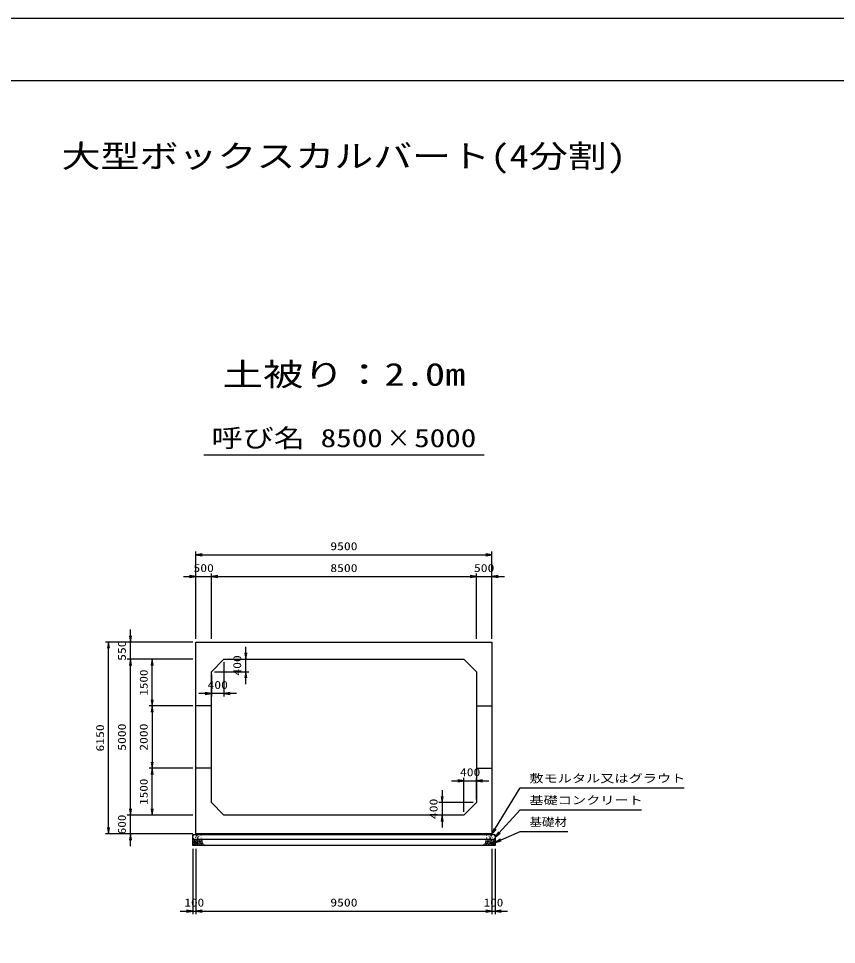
# Model space of a CAD drawing. Units: millimetres at full size. Extents: x 0 to 84100, y 0 to 59400.
# Drawn here: x 31609 to 57854, y 29700 to 59400 of the extents above; entities that cross this region are included whole.
import ezdxf
from ezdxf.enums import TextEntityAlignment as Align

# ---------------------------------------------------------------- set-up
doc = ezdxf.new("R2010")
doc.units = ezdxf.units.MM
for name, color, linetype, lineweight in [('D-DCR-HCHn', 4, 'Continuous', 9), ('D-STR-DIM', 7, 'Continuous', 25), ('D-STR-STRn', 1, 'Continuous', 25), ('D-STR-TXT', 7, 'Continuous', 25), ('D-TTL', 2, 'Continuous', 25), ('D-TTL-TXT', 7, 'Continuous', 25)]:
    doc.layers.add(name, color=color, linetype=linetype, lineweight=lineweight)
doc.styles.add('ＭＳ ゴシック', font='')
doc.styles.get('ＭＳ ゴシック').set_extended_font_data('MS Gothic')

# ---------------------------------------------------------------- blocks, each defined once
blk = doc.blocks.new('open_arrow')
at = {"color": 0, "linetype": 'Continuous', "lineweight": -2}
blk.add_lwpolyline([(7.5, 1.25), (0, 0), (7.5, -1.25)], dxfattribs=at)

msp = doc.modelspace()

# ---------------------------------------------------------------- linework, layer by layer
at = {"layer": 'D-DCR-HCHn'}
for points in [[(37207.281, 33003.808), (37200.346, 32983.005), (37209.592, 32969.136), (37232.707, 32966.824), (37248.488, 32973.599), (37241.952, 32989.939), (37246.575, 32999.185), (37237.33, 33008.431), (37223.461, 33013.053)], [(37251.198, 33061.594), (37230.395, 33066.217), (37211.904, 33056.971), (37209.592, 33036.168), (37214.215, 33019.988), (37237.33, 33013.053), (37253.51, 33013.053), (37260.444, 33024.611), (37260.444, 33050.037)], [(37269.69, 33063.906), (37262.756, 33043.102), (37265.067, 33019.988), (37248.887, 32994.562), (37269.69, 32983.005), (37292.805, 32994.562), (37306.673, 33013.053), (37311.296, 33043.102), (37306.673, 33059.283), (37292.805, 33066.217)], [(37274.313, 32983.005), (37262.756, 32973.759), (37267.379, 32966.824), (37283.559, 32966.824), (37290.493, 32969.136), (37295.116, 32978.382), (37288.182, 32985.316)], [(37308.985, 33008.431), (37297.427, 32980.693), (37306.673, 32969.136), (37334.411, 32969.136), (37345.968, 32973.759), (37357.525, 32989.939), (37357.525, 33003.808), (37345.968, 33022.299), (37332.099, 33024.611)], [(37413.203, 32929.532), (37377.829, 32936.129), (37362.782, 32948.266), (37358.03, 32967.263), (37372.713, 32981.629), (37401.323, 32989.69), (37422.97, 32976.761), (37436.961, 32959.347), (37433.002, 32941.67)], [(37373.447, 32986.214), (37360.689, 32990.569), (37359.425, 33018.678), (37372.512, 33047.359), (37389.448, 33063.536), (37421.403, 33057.032), (37424.133, 33021.913), (37413.816, 33009.876), (37385.739, 32994.301)], [(37404.798, 32995.711), (37406.454, 32989.566), (37412.011, 32985.193), (37424.19, 32983.302), (37435.305, 32989.802), (37445.592, 32999.138), (37454.858, 33007.333), (37454.635, 33013.462), (37448.736, 33018.875), (37434.203, 33020.356), (37421.47, 33014.383), (37412.011, 33005.165), (37407.281, 33000.556)], [(37432.012, 33029.601), (37425.964, 33035.086), (37424.897, 33040.792), (37428.414, 33053.305), (37438.71, 33067.61), (37461.004, 33066.105), (37482.571, 33055.811), (37497.195, 33035.597), (37495.021, 33022.456), (37488.02, 33015.716), (37476.769, 33013.215), (37460.511, 33017.483), (37439.289, 33024.481)], [(37493.372, 32961.832), (37498.688, 32966.874), (37505.476, 32975.68), (37507.145, 32983.275), (37503.144, 32997.685), (37489.088, 33008.67), (37468.907, 33007.89), (37441.698, 32993.001), (37432.086, 32980.757), (37435.152, 32966.784), (37444.778, 32960.04), (37453.599, 32959.145), (37467.363, 32959.524), (37480.808, 32961.002)], [(46606.628, 32961.832), (46601.312, 32966.874), (46594.524, 32975.68), (46592.855, 32983.275), (46596.856, 32997.685), (46610.912, 33008.67), (46631.093, 33007.89), (46658.302, 32993.001), (46667.914, 32980.757), (46664.848, 32966.784), (46655.222, 32960.04), (46646.401, 32959.145), (46632.637, 32959.524), (46619.192, 32961.002)], [(46667.988, 33029.601), (46674.036, 33035.086), (46675.103, 33040.792), (46671.586, 33053.305), (46661.29, 33067.61), (46638.996, 33066.105), (46617.429, 33055.811), (46602.805, 33035.597), (46604.979, 33022.456), (46611.98, 33015.716), (46623.231, 33013.215), (46639.489, 33017.483), (46660.711, 33024.481)], [(46695.202, 32995.711), (46693.546, 32989.566), (46687.989, 32985.193), (46675.81, 32983.302), (46664.695, 32989.802), (46654.408, 32999.138), (46645.142, 33007.333), (46645.365, 33013.462), (46651.264, 33018.875), (46665.797, 33020.356), (46678.53, 33014.383), (46687.989, 33005.165), (46692.719, 33000.556)], [(46686.797, 32929.532), (46722.171, 32936.129), (46737.218, 32948.266), (46741.97, 32967.263), (46727.287, 32981.629), (46698.677, 32989.69), (46677.03, 32976.761), (46663.039, 32959.347), (46666.998, 32941.67)], [(46726.553, 32986.214), (46739.311, 32990.569), (46740.575, 33018.678), (46727.488, 33047.359), (46710.552, 33063.536), (46678.597, 33057.032), (46675.867, 33021.913), (46686.184, 33009.876), (46714.261, 32994.301)], [(46791.015, 33008.431), (46802.573, 32980.693), (46793.327, 32969.136), (46765.589, 32969.136), (46754.032, 32973.759), (46742.475, 32989.939), (46742.475, 33003.808), (46754.032, 33022.299), (46767.901, 33024.611)], [(46830.31, 33063.906), (46837.244, 33043.102), (46834.933, 33019.988), (46851.113, 32994.562), (46830.31, 32983.005), (46807.195, 32994.562), (46793.327, 33013.053), (46788.704, 33043.102), (46793.327, 33059.283), (46807.195, 33066.217)], [(46825.687, 32983.005), (46837.244, 32973.759), (46832.621, 32966.824), (46816.441, 32966.824), (46809.507, 32969.136), (46804.884, 32978.382), (46811.818, 32985.316)], [(46848.802, 33061.594), (46869.605, 33066.217), (46888.096, 33056.971), (46890.408, 33036.168), (46885.785, 33019.988), (46862.67, 33013.053), (46846.49, 33013.053), (46839.556, 33024.611), (46839.556, 33050.037)], [(46892.719, 33003.808), (46899.654, 32983.005), (46890.408, 32969.136), (46867.293, 32966.824), (46851.512, 32973.599), (46858.048, 32989.939), (46853.425, 32999.185), (46862.67, 33008.431), (46876.539, 33013.053)], [(37251.155, 32927.009), (37268.277, 32952.692), (37266.137, 32959.112), (37242.594, 32965.533), (37221.192, 32963.393), (37206.21, 32950.551), (37204.07, 32935.57), (37206.21, 32920.588), (37223.332, 32916.308)], [(37259.716, 32873.503), (37274.698, 32879.924), (37278.978, 32901.326), (37270.417, 32916.308), (37255.435, 32920.588), (37236.173, 32918.448), (37214.771, 32909.887), (37204.07, 32897.045), (37204.07, 32882.064), (37210.49, 32873.503), (37236.173, 32875.643)], [(37311.082, 32927.009), (37321.783, 32952.692), (37313.222, 32963.393), (37287.539, 32963.393), (37276.838, 32959.112), (37266.137, 32944.131), (37266.137, 32931.289), (37276.838, 32914.167), (37289.679, 32912.027)], [(37306.801, 32879.924), (37306.801, 32905.606), (37296.1, 32912.027), (37285.399, 32905.606), (37283.259, 32890.625), (37285.399, 32877.783), (37300.381, 32873.503)], [(37347.466, 32875.643), (37353.886, 32894.905), (37351.746, 32916.308), (37366.728, 32939.85), (37347.466, 32950.551), (37326.063, 32939.85), (37313.222, 32922.728), (37308.941, 32894.905), (37313.222, 32879.924), (37326.063, 32873.503)], [(37343.185, 32950.551), (37353.886, 32959.112), (37349.606, 32965.533), (37334.624, 32965.533), (37328.204, 32963.393), (37323.923, 32954.832), (37330.344, 32948.411)], [(37364.588, 32877.783), (37383.85, 32873.503), (37400.972, 32882.064), (37403.112, 32901.326), (37400.968, 32924.878), (37377.429, 32932.327), (37362.447, 32928.603), (37356.027, 32912.027), (37356.027, 32888.484)], [(37412.352, 32923.637), (37427.306, 32932.556), (37453.44, 32932.292), (37474.93, 32913.525), (37478.643, 32884.899), (37464.853, 32874.245), (37428.098, 32871.871), (37411.731, 32881.633), (37407.172, 32904.06)], [(37449.971, 32935.265), (37454.183, 32938.446), (37457.686, 32943.505), (37457.81, 32950.431), (37453.414, 32956.067), (37445.769, 32957.977), (37439.356, 32956.179), (37437.704, 32950.442), (37436.896, 32944.835), (37437.881, 32937.456), (37443.975, 32934.127)], [(37477.597, 32920.331), (37467.895, 32925.079), (37460.89, 32933.822), (37460.719, 32945.084), (37464.942, 32955.627), (37480.189, 32957.625), (37495.054, 32958.018), (37509.481, 32952.512), (37511.849, 32943.273), (37499.54, 32932.195), (37484.555, 32923.15)], [(37509.972, 32872.493), (37494.837, 32874.274), (37484.866, 32879.787), (37480.835, 32892.722), (37480.945, 32904.963), (37490.172, 32921.678), (37508.242, 32932.822), (37535.731, 32928.403), (37557.453, 32920.334), (37562.643, 32896.125), (37558.03, 32878.257), (37536.884, 32872.877)], [(46590.028, 32872.493), (46605.163, 32874.274), (46615.134, 32879.787), (46619.165, 32892.722), (46619.055, 32904.963), (46609.828, 32921.678), (46591.758, 32932.822), (46564.269, 32928.403), (46542.547, 32920.334), (46537.357, 32896.125), (46541.97, 32878.257), (46563.116, 32872.877)], [(46622.403, 32920.331), (46632.105, 32925.079), (46639.11, 32933.822), (46639.281, 32945.084), (46635.058, 32955.627), (46619.811, 32957.625), (46604.946, 32958.018), (46590.519, 32952.512), (46588.151, 32943.273), (46600.46, 32932.195), (46615.445, 32923.15)], [(46687.648, 32923.637), (46672.694, 32932.556), (46646.56, 32932.292), (46625.07, 32913.525), (46621.357, 32884.899), (46635.147, 32874.245), (46671.902, 32871.871), (46688.269, 32881.633), (46692.828, 32904.06)], [(46650.029, 32935.265), (46645.817, 32938.446), (46642.314, 32943.505), (46642.19, 32950.431), (46646.586, 32956.067), (46654.231, 32957.977), (46660.644, 32956.179), (46662.296, 32950.442), (46663.104, 32944.835), (46662.119, 32937.456), (46656.025, 32934.127)], [(46735.412, 32877.783), (46716.15, 32873.503), (46699.028, 32882.064), (46696.888, 32901.326), (46699.032, 32924.878), (46722.571, 32932.327), (46737.553, 32928.603), (46743.973, 32912.027), (46743.973, 32888.484)], [(46752.534, 32875.643), (46746.114, 32894.905), (46748.254, 32916.308), (46733.272, 32939.85), (46752.534, 32950.551), (46773.937, 32939.85), (46786.778, 32922.728), (46791.059, 32894.905), (46786.778, 32879.924), (46773.937, 32873.503)], [(46756.815, 32950.551), (46746.114, 32959.112), (46750.394, 32965.533), (46765.376, 32965.533), (46771.796, 32963.393), (46776.077, 32954.832), (46769.656, 32948.411)], [(46788.918, 32927.009), (46778.217, 32952.692), (46786.778, 32963.393), (46812.461, 32963.393), (46823.162, 32959.112), (46833.863, 32944.131), (46833.863, 32931.289), (46823.162, 32914.167), (46810.321, 32912.027)], [(46793.199, 32879.924), (46793.199, 32905.606), (46803.9, 32912.027), (46814.601, 32905.606), (46816.741, 32890.625), (46814.601, 32877.783), (46799.619, 32873.503)], [(46840.284, 32873.503), (46825.302, 32879.924), (46821.022, 32901.326), (46829.583, 32916.308), (46844.565, 32920.588), (46863.827, 32918.448), (46885.229, 32909.887), (46895.93, 32897.045), (46895.93, 32882.064), (46889.51, 32873.503), (46863.827, 32875.643)], [(46848.845, 32927.009), (46831.723, 32952.692), (46833.863, 32959.112), (46857.406, 32965.533), (46878.808, 32963.393), (46893.79, 32950.551), (46895.93, 32935.57), (46893.79, 32920.588), (46876.668, 32916.308)]]:
    msp.add_lwpolyline(points, close=True, dxfattribs=at)
for points in [[(37343.432, 33068.547), (37326.093, 33066.446), (37314.258, 33058.701), (37314.626, 33039.819), (37320.514, 33026.087), (37335.025, 33026.185), (37355.107, 33029.153), (37364.799, 33043.689), (37374.082, 33053.492), (37376.884, 33064.345), (37364.099, 33068.547), (37343.082, 33068.547)], [(46756.568, 33068.547), (46773.907, 33066.446), (46785.742, 33058.701), (46785.374, 33039.819), (46779.486, 33026.087), (46764.975, 33026.185), (46744.893, 33029.153), (46735.201, 33043.689), (46725.918, 33053.492), (46723.116, 33064.345), (46735.901, 33068.547), (46756.918, 33068.547)]]:
    msp.add_lwpolyline(points, dxfattribs=at)
for centre, radius in [((37216.091, 33186.145), 4.5), ((37217.803, 33105.879), 4.5), ((37293.437, 33138.641), 4.5), ((37325.004, 33186.145), 11.25), ((37359.996, 33114.955), 11.25), ((37391.563, 33162.459), 4.5), ((37467.197, 33195.221), 4.5), ((37468.909, 33114.955), 4.5), ((46631.091, 33114.955), 4.5), ((46632.803, 33195.221), 4.5), ((46708.437, 33162.459), 4.5), ((46740.004, 33114.955), 11.25), ((46774.996, 33186.145), 11.25), ((46806.563, 33138.641), 4.5), ((46882.197, 33105.879), 4.5), ((46883.909, 33186.145), 4.5)]:
    msp.add_circle(centre, radius, dxfattribs=at)
at = {"layer": 'D-STR-DIM'}
for p, q in [((37300, 39500), (37300, 42300)), ((37300, 42200), (46800, 42200)), ((46800, 39500), (46800, 42300)), ((37300, 39500), (37300, 41600)), ((37800, 39500), (37800, 41600)), ((37800, 39500), (37800, 41600)), ((46300, 39500), (46300, 41600)), ((46300, 39500), (46300, 41600)), ((46800, 39500), (46800, 41600)), ((36900, 41500), (38200, 41500)), ((37800, 41500), (46300, 41500)), ((45900, 41500), (47200, 41500)), ((35200, 38450), (35200, 39800)), ((37200, 39400), (34400, 39400)), ((34500, 33250), (34500, 39400)), ((37200, 39400), (35100, 39400)), ((38900, 38050), (38900, 39250)), ((37200, 38850), (35100, 38850)), ((37200, 38850), (35100, 38850)), ((35200, 33850), (35200, 38850)), ((37200, 38850), (35800, 38850)), ((35900, 37350), (35900, 38850)), ((38200, 38750), (38200, 37650)), ((38300, 38850), (39000, 38850)), ((37800, 38350), (37800, 37650)), ((37900, 38450), (39000, 38450)), ((38600, 37750), (37400, 37750)), ((37200, 37350), (35800, 37350)), ((37200, 37350), (35800, 37350)), ((35900, 37350), (35900, 35350)), ((37200, 35350), (35800, 35350)), ((37200, 35350), (35800, 35350)), ((35900, 33850), (35900, 35350)), ((45900, 33950), (45900, 35050)), ((46300, 34350), (46300, 35050)), ((45500, 34950), (46700, 34950)), ((45200, 34650), (45200, 33450)), ((35200, 32850), (35200, 34250)), ((46200, 34250), (45100, 34250)), ((37200, 33850), (35100, 33850)), ((37200, 33850), (35100, 33850)), ((37200, 33850), (35800, 33850)), ((45800, 33850), (45100, 33850)), ((37200, 33250), (34400, 33250)), ((37200, 33250), (35100, 33250)), ((37200, 32770), (37200, 30670)), ((37300, 32770), (37300, 30670)), ((37300, 32770), (37300, 30670)), ((46800, 32770), (46800, 30670)), ((46800, 32770), (46800, 30670)), ((46900, 32770), (46900, 30670)), ((36800, 30770), (37700, 30770)), ((37300, 30770), (46800, 30770)), ((46400, 30770), (47300, 30770))]:
    msp.add_line(p, q, dxfattribs=at)
at = {"layer": 'D-STR-STRn'}
for p, q in [((37300, 39400), (46800, 39400)), ((37300, 33250), (37300, 39400)), ((46800, 39400), (46800, 33250)), ((37800, 38450), (38200, 38850)), ((38200, 38850), (45900, 38850)), ((45900, 38850), (46300, 38450)), ((37800, 34250), (37800, 38450)), ((46300, 38450), (46300, 34250)), ((37800, 37350), (37300, 37350)), ((46300, 37350), (46800, 37350)), ((37800, 35350), (37300, 35350)), ((46300, 35350), (46800, 35350)), ((38200, 33850), (37800, 34250)), ((46300, 34250), (45900, 33850)), ((45900, 33850), (38200, 33850)), ((46900, 33220), (37200, 33220)), ((37200, 32870), (37200, 33220)), ((46900, 33070), (37200, 33070)), ((46800, 33250), (37300, 33250)), ((37300, 33250), (37300, 33220)), ((46800, 33250), (46800, 33220)), ((46900, 33220), (46900, 32870)), ((46900, 32870), (37200, 32870))]:
    msp.add_line(p, q, dxfattribs=at)
at = {"layer": 'D-STR-TXT'}
for points in [[(46800, 33235), (47700, 34720), (47900, 34720), (52967.513, 34720)], [(46900, 33145), (47700, 34020), (47900, 34020), (51603.046, 34020)], [(46900, 32970), (47700, 33320), (47900, 33320), (49229.442, 33320)]]:
    msp.add_lwpolyline(points, dxfattribs=at)
at = {"layer": 'D-TTL'}
for points in [[(0, 0), (84100, 0), (84100, 59400), (0, 59400)], [(2000, 2000), (82100, 2000), (82100, 57400), (2000, 57400)]]:
    msp.add_lwpolyline(points, close=True, dxfattribs=at)
at = {"layer": 'D-TTL-TXT'}
msp.add_line((37550, 45400), (46550, 45400), dxfattribs=at)

# ---------------------------------------------------------------- block references
at = {"layer": 'D-STR-DIM', "xscale": 26.7, "yscale": 26.7}
for p in [(37300, 42200), (37800, 41500), (37800, 41500), (46800, 41500), (38200, 37750), (46300, 34950), (37300, 30770), (37300, 30770), (46900, 30770)]:
    msp.add_blockref('open_arrow', p, dxfattribs=at)
for p, rotation in [((46800, 42200), 180), ((37300, 41500), 180), ((46300, 41500), 180), ((46300, 41500), 180), ((35200, 39400), 90), ((34500, 39400), 270), ((38900, 38850), 90), ((35200, 38850), 270), ((35200, 38850), 270), ((35900, 38850), 270), ((38900, 38450), 270), ((37800, 37750), 180), ((35900, 37350), 90), ((35900, 37350), 270), ((35900, 35350), 90), ((35900, 35350), 270), ((45900, 34950), 180), ((45200, 34250), 90), ((35200, 33850), 90), ((35200, 33850), 90), ((35900, 33850), 90), ((45200, 33850), 270), ((34500, 33250), 90), ((35200, 33250), 270), ((37200, 30770), 180), ((46800, 30770), 180), ((46800, 30770), 180)]:
    msp.add_blockref('open_arrow', p, dxfattribs=dict(at, rotation=rotation))
at = {"layer": 'D-STR-TXT', "xscale": 26.7, "yscale": 26.7}
for p, rotation in [((46800, 33235), 58.8), ((46900, 33145), 47.6), ((46900, 32970), 23.6)]:
    msp.add_blockref('open_arrow', p, dxfattribs=dict(at, rotation=rotation))

# ---------------------------------------------------------------- texts
at = {"layer": 'D-STR-DIM', "style": 'ＭＳ ゴシック'}
for s, width, p in [('9500', 1.25, (42050, 42475)), ('500', 1.25, (37550, 41775)), ('8500', 1.25, (42050, 41775)), ('500', 1.25, (46550, 41775)), ('400', 1.25, (38000, 38025)), ('400', 1.25, (46100, 35225)), ('100', 1.2, (37250, 31045)), ('9500', 1.25, (42050, 31045)), ('100', 1.2, (46850, 31045))]:
    msp.add_text(s, height=256.6, dxfattribs=dict(at, width=width)).set_placement(p, align=Align.MIDDLE_CENTER)
for s, width, p in [('550', 1.25, (34925, 39125)), ('400', 1.25, (38625, 38650)), ('1500', 1.2, (35625, 38100)), ('6150', 1.25, (34225, 36325)), ('5000', 1.25, (34925, 36350)), ('2000', 1.25, (35625, 36350)), ('1500', 1.2, (35625, 34600)), ('400', 1.25, (44925, 34050)), ('600', 1.2, (34925, 33550))]:
    msp.add_text(s, height=256.6, rotation=90, dxfattribs=dict(at, width=width)).set_placement(p, align=Align.MIDDLE_CENTER)
at = {"layer": 'D-STR-TXT', "style": 'ＭＳ ゴシック'}
for s, width, p in [('敷モルタル又はグラウト', 1.3, (48000, 34820)), ('基礎コンクリート', 1.3, (48000, 34120)), ('基礎材', 1.15, (48000, 33420))]:
    msp.add_text(s, height=256.6, dxfattribs=dict(at, width=width)).set_placement(p, align=Align.BOTTOM_LEFT)
at = {"layer": 'D-TTL-TXT', "style": 'ＭＳ ゴシック'}
for s, height, width, p in [('大型ボックスカルバート(4分割)', 733.1, 1.25, (42050, 54400)), ('土被り：2.0m', 733.1, 1.3, (42050, 47400)), ('呼び名', 586.5, 1.25, (39300, 45475)), ('8500', 586.5, 1.25, (42300, 45475)), ('×', 586.5, 0.95, (43800, 45475)), ('5000', 586.5, 1.25, (45300, 45475))]:
    msp.add_text(s, height=height, dxfattribs=dict(at, width=width)).set_placement(p, align=Align.BOTTOM_CENTER)

doc.saveas('drawing.dxf')
